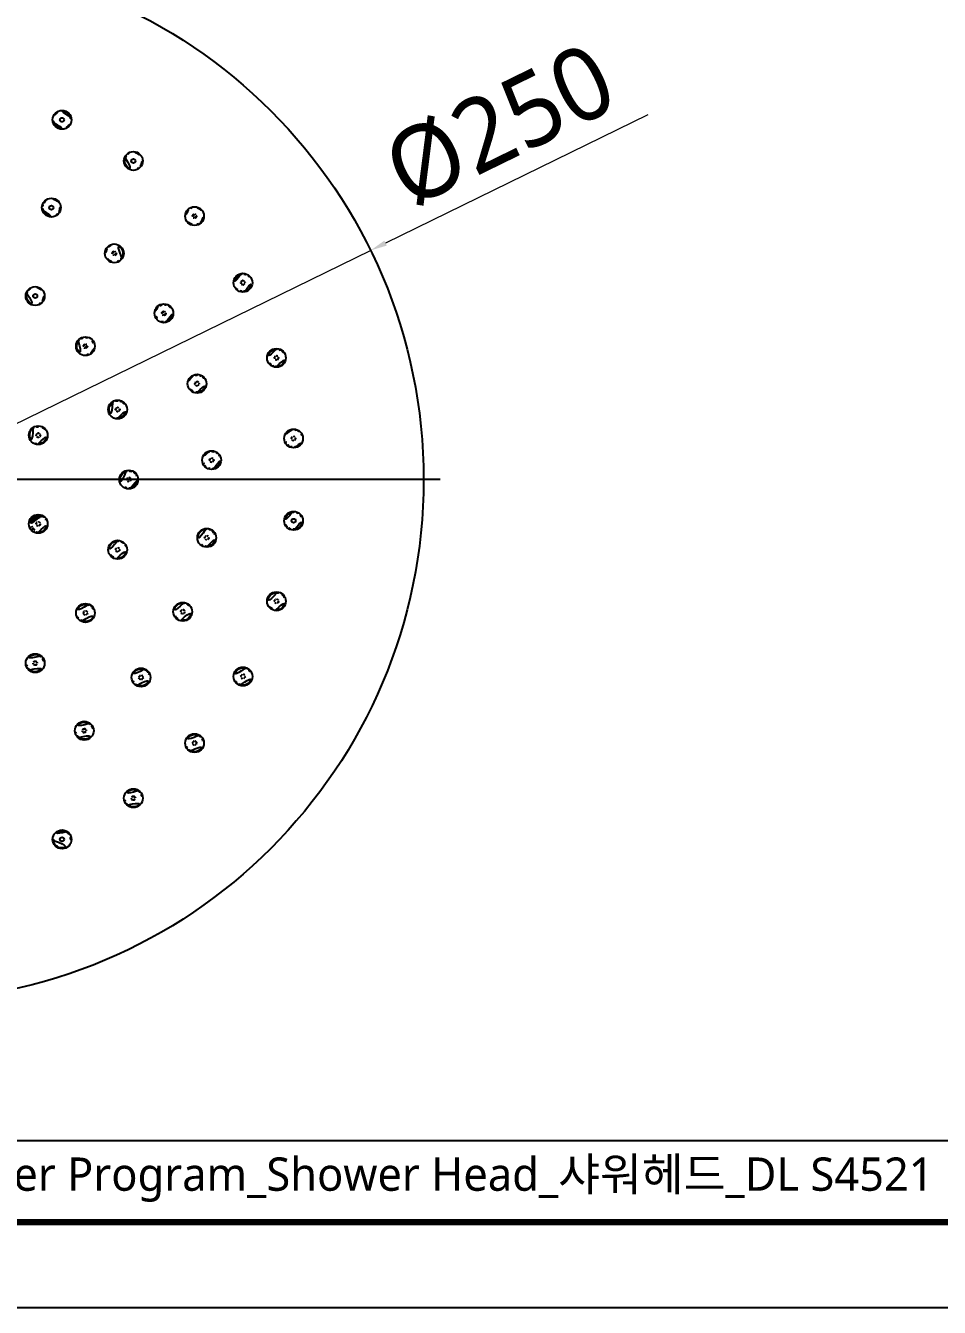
# Model space of a CAD drawing. Extents: x 16296660632 to 16296676033, y -37409619871 to -37409617369.
# Drawn here: x 16296675593.3 to 16296675812.2, y -37409617846.3 to -37409617539.1 of the extents above; entities that cross this region are included whole.
import ezdxf

# ---------------------------------------------------------------- set-up
doc = ezdxf.new("R2010")
doc.units = 0
doc.header["$LTSCALE"] = 10
doc.header["$MEASUREMENT"] = 0
doc.header["$PDMODE"] = 3
doc.header["$PDSIZE"] = -10
doc.linetypes.add('CENTER', pattern=[2, 1.25, -0.25, 0.25, -0.25])
doc.layers.get('0').update_dxf_attribs({"linetype": 'CONTINUOUS'})
doc.layers.get('DEFPOINTS').update_dxf_attribs({"linetype": 'CONTINUOUS'})
doc.styles.add('Daelim Dimension', font='')
doc.styles.get('Daelim Dimension').set_extended_font_data('NanumGothic')
doc.dimstyles.new('DEFAULT', dxfattribs={"dimscale": 2, "dimtxt": 2, "dimasz": 2, "dimexe": 0, "dimexo": 2, "dimgap": 1, "dimtad": 1, "dimdec": 1, "dimzin": 9, "dimdsep": 46, "dimtxsty": 'Daelim Dimension', "dimcen": 0.5, "dimclrd": 252, "dimclre": 252, "dimclrt": 3, "dimadec": 1, "dimazin": 0, "dimtfac": 1, "dimtdec": 1, "dimtix": 1, "dimtmove": 0, "dimatfit": 3, "dimfxl": 1, "dimtolj": 1, "dimtzin": 1, "dimlwd": 9, "dimlwe": 9, "dimarcsym": 0})

# ---------------------------------------------------------------- blocks, each defined once
blk = doc.blocks.new('*D0')
at = {"color": 5, "lineweight": 9, "transparency": 16777216}
for p, q in [((16296675742.33408, -37409617560.551666), (16296675679.52825, -37409617591.26516)), ((16296675451.350679, -37409617702.84919), (16296675675.93491, -37409617593.022377)), ((16296675447.75733, -37409617704.606422), (16296675444.16398, -37409617706.363647))]:
    blk.add_line(p, q, dxfattribs=at)
at = {"color": 5, "transparency": 16777216}
for points in [[(16296675679.23538, -37409617590.666267), (16296675679.821119, -37409617591.864037), (16296675675.93491, -37409617593.022377)], [(16296675447.46446, -37409617704.00753), (16296675448.0502, -37409617705.205307), (16296675451.350679, -37409617702.84919)]]:
    blk.add_solid(points, dxfattribs=at)
at = {"layer": 'DEFPOINTS', "color": 0, "transparency": 16777216}
for p in [(16296675675.93491, -37409617593.022377), (16296675451.350679, -37409617702.84919)]:
    blk.add_point(p, dxfattribs=at)
at = {"color": 7, "transparency": 16777216, "insert": (16296675706.93845, -37409617563.191093), "char_height": 14, "attachment_point": 5, "rotation": 26.0596868, "style": 'Daelim Dimension'}
blk.add_mtext('\\A1;{\\H1.25x;\\C256;Ø250}', dxfattribs=at)

msp = doc.modelspace()

# ---------------------------------------------------------------- linework, layer by layer
at = {"color": 1, "linetype": 'CENTER', "ltscale": 50}
msp.add_line((16296675692.642771, -37409617647.935753), (16296675434.642771, -37409617647.935753), dxfattribs=at)
at = {"color": 5}
msp.add_line((16296675392.30542, -37409617806.339981), (16296675916.49271, -37409617806.339981), dxfattribs=at)
at = {"ltscale": 0.5}
msp.add_lwpolyline([(16296675381.837231, -37409617846.30687), (16296676032.837231, -37409617846.30687), (16296676032.837231, -37409617369.30687), (16296675381.837231, -37409617369.30687)], close=True, dxfattribs=at)
at = {"color": 5, "linetype": 'ByBlock', "lineweight": 200, "const_width": 1.5}
msp.add_lwpolyline([(16296675392.30542, -37409617825.882156), (16296676022.30542, -37409617825.882156), (16296676022.30542, -37409617380.382156), (16296675392.30542, -37409617380.382156)], close=True, dxfattribs=at)
at = {"color": 7, "linetype": 'Continuous'}
for centre, radius in [((16296675563.642771, -37409617647.935753), 125), ((16296675602.028549, -37409617561.719902), 2.2525), ((16296675602.02886, -37409617561.719002), 0.496384), ((16296675619.115009, -37409617571.584778), 2.2525), ((16296675619.11548, -37409617571.584), 0.49641), ((16296675599.473209, -37409617582.760437), 2.2525), ((16296675599.473511, -37409617582.759773), 0.496395), ((16296675633.777069, -37409617584.786552), 2.2525), ((16296675614.555969, -37409617593.718712), 2.2525), ((16296675645.37392, -37409617600.748253), 2.2525), ((16296675595.6036, -37409617603.945457), 2.2525), ((16296675595.603889, -37409617603.944969), 0.49641), ((16296675626.439659, -37409617608.083633), 2.2525), ((16296675607.63307, -37409617615.97493), 2.2525), ((16296675653.398741, -37409617618.772278), 2.2525), ((16296675634.3776, -37409617624.952606), 2.2525), ((16296675615.35647, -37409617631.132957), 2.2525), ((16296675596.33534, -37409617637.313293), 2.2525), ((16296675657.50078, -37409617638.070877), 2.2525), ((16296675637.87101, -37409617643.265709), 2.2525), ((16296675618.017771, -37409617647.935753), 2.2525), ((16296675596.33534, -37409617658.558212), 2.2525), ((16296675657.50078, -37409617657.800629), 2.2525), ((16296675657.50156, -37409617657.800667), 0.496511), ((16296675636.70039, -37409617661.872238), 2.2525), ((16296675615.35647, -37409617664.738548), 2.2525), ((16296675653.398741, -37409617677.099243), 2.2525), ((16296675607.63307, -37409617679.896584), 2.2525), ((16296675630.939289, -37409617679.603088), 2.2525), ((16296675595.6036, -37409617691.926048), 2.2525), ((16296675620.949699, -37409617695.344162), 2.2525), ((16296675645.37392, -37409617695.123253), 2.2525), ((16296675607.359301, -37409617708.106392), 2.2525), ((16296675633.777069, -37409617711.084953), 2.2525), ((16296675619.115009, -37409617724.286743), 2.2525), ((16296675602.028549, -37409617734.151604), 2.2525), ((16296675602.02878, -37409617734.152367), 0.496403)]:
    msp.add_circle(centre, radius, dxfattribs=at)
for centre, radius, start, end in [((16296675602.02737, -37409617561.7173), 2.063796, 130.11899853, 170.79067612), ((16296675602.03171, -37409617561.719856), 2.068557, 120.07642272, 130.16506197), ((16296675602.02928, -37409617561.718246), 2.065943, 19.95057753, 120.03989132), ((16296675602.02928, -37409617561.718246), 2.065943, 200.76513384, 299.9586153), ((16296675602.02692, -37409617561.716698), 2.068472, 299.99454944, 309.9904651), ((16296675602.0312, -37409617561.719238), 2.06377, 309.94476642, 350.0636572), ((16296675619.116039, -37409617571.582558), 2.065214, 57.83369155, 108.04612938), ((16296675619.11611, -37409617571.58403), 2.065256, 158.77460675, 287.96460517), ((16296675619.11619, -37409617571.583183), 2.06577, 338.04119496, 27.95420394), ((16296675599.47648, -37409617582.75975), 2.068307, 141.94171716, 151.64815845), ((16296675599.473881, -37409617582.759247), 2.065973, 55.15575494, 115.23109055), ((16296675599.47389, -37409617582.759201), 2.065924, 199.7544691, 295.16763777), ((16296675599.47426, -37409617582.75914), 2.065476, 345.20895131, 25.14074779), ((16296675633.77771, -37409617584.785347), 2.06525, 146.77397848, 206.64705974), ((16296675633.77774, -37409617584.786018), 0.496556, 96.05053981, 230.61131861), ((16296675633.778391, -37409617584.785393), 2.065991, 55.74777074, 96.03990622), ((16296675633.777559, -37409617584.785957), 0.496556, 275.96978865, 50.61140307), ((16296675633.779091, -37409617584.785362), 2.065265, 326.03981176, 25.9775403), ((16296675633.778419, -37409617584.785316), 2.065966, 236.22318597, 275.95932671), ((16296675614.55755, -37409617593.717667), 2.066486, 156.55570134, 204.41325831), ((16296675614.559311, -37409617593.718857), 2.068302, 127.54169966, 137.24440568), ((16296675614.556471, -37409617593.718277), 0.496555, 100.84094945, 230.7020736), ((16296675614.557079, -37409617593.71756), 2.065751, 330.82036741, 100.83149732), ((16296675614.556299, -37409617593.718239), 0.496555, 280.77733526, 50.7020736), ((16296675614.55689, -37409617593.718391), 2.065231, 232.99800091, 280.77309228), ((16296675645.375469, -37409617600.747337), 2.065928, 104.29769024, 204.53665006), ((16296675645.37549, -37409617600.74736), 2.065933, 284.00486154, 23.94313756), ((16296675595.6063, -37409617603.945107), 2.067742, 134.90657486, 144.43809584), ((16296675595.604179, -37409617603.943863), 2.065185, 57.78086893, 108.02891826), ((16296675595.60433, -37409617603.944481), 2.06574, 337.91484779, 27.86562022), ((16296675645.374611, -37409617600.747833), 0.496507, 171.46007512, 229.72800635), ((16296675645.374611, -37409617600.747833), 0.496506, 351.42295176, 49.72808973), ((16296675595.60424, -37409617603.94458), 2.065936, 163.96423683, 287.97555952), ((16296675626.44286, -37409617608.084602), 2.068299, 113.14143637, 122.84242594), ((16296675626.440611, -37409617608.082771), 2.065662, 142.13855002, 199.52377437), ((16296675626.44179, -37409617608.082253), 2.06694, 199.52657507, 237.63518723), ((16296675626.44029, -37409617608.083344), 0.496557, 86.44395263, 230.0306353), ((16296675626.440081, -37409617608.08326), 0.496557, 266.38033764, 50.03071905), ((16296675626.44087, -37409617608.082893), 2.065914, 286.38737564, 26.35250309), ((16296675607.63397, -37409617615.974297), 2.065935, 145.95385217, 269.97530204), ((16296675607.63575, -37409617615.975441), 2.06774, 116.90657636, 126.43809322), ((16296675607.633551, -37409617615.974693), 0.496557, 90.03464272, 230.44950827), ((16296675607.63335, -37409617615.974617), 0.496557, 269.98819743, 50.44959254), ((16296675607.63303, -37409617615.97493), 2.066872, 19.90079445, 59.71064989), ((16296675607.63459, -37409617615.974411), 2.065231, 319.92040393, 19.9017653), ((16296675653.400459, -37409617618.771629), 2.065884, 92.30747419, 202.36090554), ((16296675653.39924, -37409617618.772148), 0.496232, 163.6373795, 229.11035888), ((16296675653.40045, -37409617618.771812), 2.065874, 272.00936795, 21.84711009), ((16296675653.39975, -37409617618.771858), 0.496231, 343.60369426, 49.11044149), ((16296675634.37903, -37409617624.952118), 2.065923, 127.73894743, 204.13944861), ((16296675634.380461, -37409617624.954353), 2.068298, 98.74129342, 108.44275902), ((16296675634.377939, -37409617624.952568), 0.496231, 163.82637366, 229.44304908), ((16296675634.37895, -37409617624.952271), 2.065857, 271.9893508, 21.86927049), ((16296675634.378441, -37409617624.952271), 0.49623, 343.79995346, 49.4433333), ((16296675634.38686, -37409617624.937073), 2.082741, 232.85855564, 251.88990072), ((16296675615.357519, -37409617631.132622), 2.065934, 127.94128129, 251.97522864), ((16296675615.35886, -37409617631.13427), 2.067744, 98.90641062, 108.43805906), ((16296675615.35746, -37409617631.132729), 2.065842, 271.93599205, 21.80847156), ((16296675615.35717, -37409617631.132668), 0.49623, 343.98104928, 49.74972252), ((16296675615.356661, -37409617631.132973), 0.49623, 164.00017362, 229.74972252), ((16296675596.33601, -37409617637.313087), 2.065925, 128.14109605, 251.98417727), ((16296675596.337311, -37409617637.314346), 2.067358, 98.9678202, 108.42181663), ((16296675596.335621, -37409617637.312897), 0.496228, 72.00329032, 137.99708581), ((16296675596.335979, -37409617637.31311), 2.065828, 269.83662107, 26.66665788), ((16296675596.33588, -37409617637.313049), 0.496228, 344.31730092, 50.32189814), ((16296675596.32892, -37409617637.326851), 2.081163, 53.81134656, 71.947063), ((16296675657.50252, -37409617638.070747), 2.065874, 110.81451807, 200.15396832), ((16296675657.492479, -37409617638.076393), 2.077372, 19.81295486, 39.29738047), ((16296675596.33828, -37409617637.29863), 2.080368, 252.04793934, 269.76952158), ((16296675596.335369, -37409617637.313347), 0.496228, 164.32955035, 230.32189814), ((16296675596.33563, -37409617637.313499), 0.496228, 251.97384634, 317.97904483), ((16296675657.512461, -37409617638.065079), 2.077164, 200.20655246, 219.22754002), ((16296675657.50128, -37409617638.07093), 0.496194, 158.27529931, 228.50450758), ((16296675657.50231, -37409617638.069763), 0.497747, 228.50528833, 239.94531992), ((16296675657.501631, -37409617638.070442), 0.496193, 60.02669067, 130.26121896), ((16296675657.50152, -37409617638.071114), 0.496193, 239.9460118, 310.21244098), ((16296675657.500839, -37409617638.071793), 0.497764, 48.50574166, 60.02571494), ((16296675657.501869, -37409617638.07061), 0.496194, 338.24278945, 48.50450758), ((16296675657.502621, -37409617638.070633), 2.065882, 290.04993863, 19.75771832), ((16296675637.872549, -37409617643.265701), 2.066017, 113.33567238, 199.23372234), ((16296675637.871321, -37409617643.265831), 0.496185, 157.44897484, 228.81308791), ((16296675637.8717, -37409617643.265327), 0.496184, 57.61757777, 128.98461546), ((16296675637.87335, -37409617643.268097), 2.068302, 84.34118928, 94.04430389), ((16296675637.871929, -37409617643.265503), 0.496185, 337.42340267, 48.81308791), ((16296675637.872549, -37409617643.265617), 2.065793, 287.62715696, 27.38511788), ((16296675637.874331, -37409617643.264374), 2.063655, 27.37714824, 37.4362762), ((16296675618.018869, -37409617647.93576), 2.065934, 109.93277252, 233.97528609), ((16296675618.01964, -37409617647.937737), 2.067745, 80.90670159, 90.43812049), ((16296675637.881781, -37409617643.260483), 2.076446, 199.28601315, 218.30569736), ((16296675637.88389, -37409617643.252907), 2.082792, 218.43295082, 237.48954812), ((16296675637.871559, -37409617643.266006), 0.496184, 237.55391073, 308.94593967), ((16296675618.01792, -37409617647.935928), 0.496171, 156.15721493, 229.18133713), ((16296675618.018379, -37409617647.935593), 0.496726, 229.16731438, 233.97571995), ((16296675618.01833, -37409617647.93541), 0.496171, 54.0080756, 127.03329768), ((16296675618.01815, -37409617647.936096), 0.496171, 233.96164326, 307.00540912), ((16296675618.018101, -37409617647.935928), 0.496731, 49.16739707, 54.02206387), ((16296675618.01856, -37409617647.935593), 0.496171, 336.1385736, 49.18133713), ((16296675618.01893, -37409617647.93576), 2.06578, 283.94835267, 23.74482917), ((16296675618.020821, -37409617647.934601), 2.063597, 23.73670687, 33.80275894), ((16296675596.33605, -37409617658.558487), 2.06595, 82.43997702, 196.74843066), ((16296675596.33589, -37409617658.558434), 1.906665, 81.74080274, 220.41977165), ((16296675596.338591, -37409617658.559311), 1.607044, 83.22936475, 199.03662138), ((16296675596.33531, -37409617658.558403), 0.496202, 146.66789137, 215.99828795), ((16296675596.335739, -37409617658.557999), 0.496201, 49.67947843, 119.0102143), ((16296675596.33601, -37409617658.558487), 2.065797, 269.7286502, 26.87910918), ((16296675596.332661, -37409617658.568916), 2.076746, 72.39865987, 82.38494109), ((16296675596.33099, -37409617658.573387), 1.922192, 62.63760922, 81.66026623), ((16296675596.33432, -37409617658.559509), 0.498268, 36.03887902, 49.66845375), ((16296675596.335939, -37409617658.558212), 0.496202, 326.68565342, 36.02795188), ((16296675596.33629, -37409617658.560257), 2.06739, 62.96801332, 72.42202483), ((16296675596.335699, -37409617658.55867), 2.066252, 58.42605365, 62.93341016), ((16296675596.33366, -37409617658.558899), 2.068049, 26.85956033, 35.98803572), ((16296675657.502529, -37409617657.800827), 2.065866, 98.81398575, 207.98734897), ((16296675657.5026, -37409617657.800797), 2.065875, 278.05698483, 27.80632384), ((16296675657.49984, -37409617657.801872), 2.068558, 37.87428396, 48.00373853), ((16296675657.49399, -37409617657.807648), 2.076726, 27.86263752, 37.90084336), ((16296675596.351351, -37409617658.550789), 2.082834, 196.83016039, 215.9064359), ((16296675596.33707, -37409617658.556511), 2.067915, 216.01011498, 224.91963438), ((16296675596.34239, -37409617658.556847), 1.611424, 199.07543151, 216.10858765), ((16296675596.34197, -37409617658.552544), 2.074184, 224.9017067, 233.81624027), ((16296675596.33757, -37409617658.555893), 1.90965, 220.42216568, 238.13033489), ((16296675596.34593, -37409617658.552879), 1.616625, 216.1486324, 230.59539451), ((16296675596.339899, -37409617658.55703), 1.609591, 230.66706497, 232.6630649), ((16296675596.336109, -37409617658.558067), 1.907024, 238.13288347, 242.56155528), ((16296675596.341141, -37409617658.555054), 1.61191, 232.67093391, 242.54454499), ((16296675596.336929, -37409617658.557091), 0.498276, 216.00963288, 229.66800422), ((16296675596.33551, -37409617658.558609), 0.496201, 229.67947843, 299.02185837), ((16296675636.701839, -37409617661.87252), 2.065948, 98.92865303, 223.16688986), ((16296675636.700661, -37409617661.872482), 0.496172, 150.29632561, 223.18319884), ((16296675636.70112, -37409617661.872017), 0.496172, 48.33985141, 121.22807432), ((16296675636.70182, -37409617661.87249), 2.065856, 273.23188981, 23.04325634), ((16296675636.70133, -37409617661.872223), 0.496172, 330.33460459, 43.24675041), ((16296675636.702061, -37409617661.875137), 2.068307, 69.94121013, 79.64444305), ((16296675636.700159, -37409617661.876038), 2.069797, 61.01590795, 69.90038073), ((16296675636.694361, -37409617661.88205), 2.077876, 43.2834695, 60.95632881), ((16296675636.69899, -37409617661.873329), 2.068526, 33.09701848, 43.19572574), ((16296675636.692751, -37409617661.87854), 2.076598, 23.09883238, 33.12314621), ((16296675657.510851, -37409617657.794197), 2.076357, 208.04083341, 217.96406461), ((16296675657.505211, -37409617657.799767), 2.06849, 217.93894263, 227.92457236), ((16296675615.35751, -37409617664.738899), 2.065934, 91.90547529, 215.9755339), ((16296675615.356939, -37409617664.738701), 0.496526, 144.26608502, 215.97511594), ((16296675615.356911, -37409617664.738724), 0.496526, 48.65053275, 120.36046215), ((16296675615.357651, -37409617664.739037), 2.065649, 265.95228594, 25.90754999), ((16296675615.355801, -37409617664.739723), 0.498009, 36.04251063, 48.62993084), ((16296675615.357229, -37409617664.738609), 0.496198, 326.25561755, 36.0366293), ((16296675615.35762, -37409617664.741051), 2.067776, 62.90662633, 72.43816641), ((16296675615.357201, -37409617664.739113), 2.066238, 58.38356287, 62.87202317), ((16296675615.354561, -37409617664.739357), 2.068546, 25.87837147, 35.98694302), ((16296675636.700871, -37409617661.872688), 0.496171, 228.33985141, 301.25328269), ((16296675615.35877, -37409617664.736366), 2.068437, 216.01127194, 225.97286055), ((16296675615.35668, -37409617664.740883), 2.063754, 225.92795344, 265.97551954), ((16296675615.35804, -37409617664.737671), 0.49802, 215.99610254, 228.62955992), ((16296675615.356791, -37409617664.739014), 0.496198, 228.6358115, 298.41756038), ((16296675653.400379, -37409617677.099808), 2.065875, 86.80969487, 215.96036457), ((16296675653.399191, -37409617677.099548), 0.496194, 145.75052878, 215.97293054), ((16296675653.39963, -37409617677.099136), 0.496193, 47.51517047, 117.74072115), ((16296675653.40064, -37409617677.09996), 2.06568, 266.06929514, 25.90364042), ((16296675653.398581, -37409617677.100288), 0.497751, 36.05494824, 47.51409644), ((16296675653.39983, -37409617677.099373), 0.496194, 325.79908588, 36.05391984), ((16296675653.392981, -37409617677.107384), 2.07641, 46.15989666, 56.26704429), ((16296675653.39908, -37409617677.102402), 2.068586, 36.07660965, 46.18624972), ((16296675653.397539, -37409617677.100273), 2.068574, 25.87397323, 36.00375148), ((16296675607.633949, -37409617679.897217), 2.065933, 73.89378875, 197.97542184), ((16296675607.63398, -37409617679.897186), 2.065845, 247.95803276, 22.48908663), ((16296675607.63323, -37409617679.896858), 0.496296, 144.56388971, 197.98371558), ((16296675607.63345, -37409617679.896873), 0.496519, 48.46609992, 112.54205548), ((16296675607.63303, -37409617679.899712), 2.068316, 44.90742476, 54.61695404), ((16296675607.628309, -37409617679.901604), 2.072993, 31.45082644, 44.85248235), ((16296675607.630911, -37409617679.898643), 2.069236, 22.49188618, 31.41806487), ((16296675630.94062, -37409617679.603722), 2.065948, 84.51887152, 208.76687546), ((16296675630.939541, -37409617679.603394), 0.49622, 141.75274203, 208.7798886), ((16296675630.9426, -37409617679.601173), 0.499969, 208.83525452, 227.92642454), ((16296675630.94063, -37409617679.603683), 2.065862, 258.83831369, 33.27512496), ((16296675630.93973, -37409617679.60363), 0.496219, 227.98153035, 295.03641573), ((16296675630.93996, -37409617679.603073), 0.496219, 47.98144916, 115.0110969), ((16296675630.937111, -37409617679.605507), 0.499946, 28.89815646, 47.92704193), ((16296675630.940149, -37409617679.603302), 0.49622, 321.79063164, 28.84371451), ((16296675630.94018, -37409617679.606323), 2.06831, 55.54125439, 65.24246796), ((16296675653.401751, -37409617677.097267), 2.068472, 215.99459194, 226.00214731), ((16296675653.39967, -37409617677.101807), 2.063764, 225.95623973, 266.09271665), ((16296675653.40045, -37409617677.098618), 0.497768, 215.9744412, 227.51393526), ((16296675653.39938, -37409617677.09977), 0.496193, 227.51517047, 297.77259359), ((16296675607.633341, -37409617679.897087), 0.496256, 228.45557243, 290.80280284), ((16296675630.94219, -37409617679.601357), 2.068468, 208.80326258, 218.79538974), ((16296675630.939541, -37409617679.605598), 2.063749, 218.74985429, 258.85764626), ((16296675595.604231, -37409617691.926933), 2.065933, 55.88298786, 179.9755206), ((16296675595.604271, -37409617691.92691), 2.065845, 229.97626096, 0.02404226), ((16296675595.60387, -37409617691.92643), 0.496508, 48.52642523, 179.97639487), ((16296675595.60383, -37409617691.926353), 0.496556, 228.5356368, 0.01398823), ((16296675595.602591, -37409617691.929024), 2.068315, 26.90760325, 36.6171909), ((16296675620.950821, -37409617695.3451), 2.065948, 70.10836493, 194.36694896), ((16296675620.950859, -37409617695.34507), 2.06586, 244.45155675, 18.87526035), ((16296675620.950171, -37409617695.344551), 0.496508, 47.92905634, 106.50792004), ((16296675620.95174, -37409617695.343048), 2.063702, 60.48201461, 70.11281889), ((16296675620.94429, -37409617695.35289), 2.075941, 50.81695693, 60.43689026), ((16296675620.94976, -37409617695.347511), 2.06831, 41.141534, 50.84032394), ((16296675620.94766, -37409617695.347389), 2.06981, 32.21703495, 41.10087471), ((16296675620.94479, -37409617695.347893), 2.072507, 18.89285189, 32.18696215), ((16296675645.37542, -37409617695.124161), 2.065875, 74.81834826, 203.96035854), ((16296675645.375549, -37409617695.124153), 2.06588, 254.08315531, 24.04082697), ((16296675645.37475, -37409617695.123367), 0.496233, 47.31624475, 112.61838543), ((16296675645.376711, -37409617695.122864), 2.064161, 44.32213054, 54.56028177), ((16296675620.950171, -37409617695.344551), 0.496508, 227.92913746, 286.53084372), ((16296675645.374519, -37409617695.123901), 0.496233, 227.31624475, 292.65032962), ((16296675607.360161, -37409617708.107582), 2.065948, 55.69333256, 179.9672151), ((16296675607.359699, -37409617708.106972), 0.496556, 47.95838016, 179.95847246), ((16296675607.35853, -37409617708.10965), 2.068307, 26.74153134, 36.43553706), ((16296675607.360201, -37409617708.107559), 2.06586, 230.06136222, 0.03234777), ((16296675607.359631, -37409617708.106796), 0.496556, 227.95838016, 0.02229374), ((16296675633.778339, -37409617711.086151), 2.065875, 62.82998976, 191.9600482), ((16296675633.778469, -37409617711.086166), 2.065879, 242.08524742, 12.0409392), ((16296675633.777679, -37409617711.08548), 0.496508, 47.21981478, 105.1203662), ((16296675633.775351, -37409617711.092209), 2.072612, 52.8006787, 62.83282474), ((16296675633.76848, -37409617711.090073), 2.076422, 22.16494767, 32.27694761), ((16296675633.77611, -37409617711.08799), 2.068576, 12.07669059, 22.19132875), ((16296675633.777679, -37409617711.085472), 0.496508, 227.22011167, 285.14941802), ((16296675619.11606, -37409617724.288223), 2.065944, 60.8331478, 179.95847246), ((16296675619.113041, -37409617724.291512), 2.070322, 50.83008226, 60.80457342), ((16296675619.116131, -37409617724.288208), 2.065879, 230.08509335, 0.04109041), ((16296675619.11554, -37409617724.287453), 0.496556, 47.2925064, 179.94972982), ((16296675619.115471, -37409617724.287277), 0.496556, 227.2925867, 0.03059924), ((16296675619.11772, -37409617724.287498), 2.064153, 20.3346905, 30.57615201), ((16296675602.02924, -37409617734.153267), 2.065912, 58.78888702, 167.9590608), ((16296675602.02927, -37409617734.153259), 2.065932, 188.03457514, 348.03950151), ((16296675602.027941, -37409617734.155769), 2.06872, 48.85133124, 58.79407824), ((16296675602.03104, -37409617734.152924), 2.064156, 8.33531357, 18.57802037)]:
    msp.add_arc(centre, radius, start, end, dxfattribs=at)
for points in [[(16296675600.09754, -37409617562.450706), (16296675599.97118, -37409617562.117493), (16296675599.93302, -37409617561.738762), (16296675599.990179, -37409617561.387001)], [(16296675603.971239, -37409617561.013344), (16296675604.092501, -37409617561.347359), (16296675604.12546, -37409617561.725349), (16296675604.06402, -37409617562.075363)], [(16296675617.19031, -37409617570.835579), (16296675617.321381, -37409617570.498039), (16296675617.551519, -37409617570.18615), (16296675617.8358, -37409617569.961891)], [(16296675617.8358, -37409617569.961891), (16296675618.02593, -37409617569.811897), (16296675618.246, -37409617569.693939), (16296675618.476271, -37409617569.618927)], [(16296675620.215509, -37409617569.834343), (16296675620.51622, -37409617570.023354), (16296675620.774429, -37409617570.301079), (16296675620.940929, -37409617570.614807)], [(16296675621.032101, -37409617572.355659), (16296675620.89859, -37409617572.686829), (16296675620.6693, -37409617572.991783), (16296675620.3878, -37409617573.211449)], [(16296675620.3878, -37409617573.211449), (16296675620.19894, -37409617573.358833), (16296675619.98098, -37409617573.474731), (16296675619.75309, -37409617573.548599)], [(16296675597.847931, -37409617581.484718), (16296675598.043949, -37409617581.234627), (16296675598.30579, -37409617581.025841), (16296675598.59322, -37409617580.890388)], [(16296675600.65427, -37409617581.063698), (16296675600.946989, -37409617581.267464), (16296675601.19256, -37409617581.558746), (16296675601.344061, -37409617581.88163)], [(16296675597.529551, -37409617583.457474), (16296675597.41383, -37409617583.13517), (16296675597.379841, -37409617582.772827), (16296675597.43362, -37409617582.434647)], [(16296675597.43362, -37409617582.434647), (16296675597.46994, -37409617582.206253), (16296675597.5464, -37409617581.981033), (16296675597.656269, -37409617581.777542)], [(16296675600.939051, -37409617584.215683), (16296675600.77035, -37409617584.385246), (16296675600.568951, -37409617584.527283), (16296675600.35248, -37409617584.62899)], [(16296675601.471291, -37409617583.286453), (16296675601.380171, -37409617583.631577), (16296675601.190809, -37409617583.962639), (16296675600.939051, -37409617584.215683)], [(16296675632.0501, -37409617583.653702), (16296675632.248489, -37409617583.350739), (16296675632.538469, -37409617583.09346), (16296675632.863211, -37409617582.933167)], [(16296675632.863211, -37409617582.933167), (16296675633.080379, -37409617582.825989), (16296675633.320181, -37409617582.756363), (16296675633.56101, -37409617582.730873)], [(16296675634.092661, -37409617584.402206), (16296675633.993879, -37409617584.321136), (16296675633.85248, -37409617584.278793), (16296675633.725401, -37409617584.292236)], [(16296675634.94121, -37409617583.077713), (16296675635.233681, -37409617583.276962), (16296675635.48073, -37409617583.562576), (16296675635.635691, -37409617583.880737)], [(16296675632.62982, -37409617586.502579), (16296675632.33758, -37409617586.307022), (16296675632.089479, -37409617586.025909), (16296675631.93182, -37409617585.711594)], [(16296675633.46265, -37409617585.169777), (16296675633.56126, -37409617585.250717), (16296675633.70232, -37409617585.29306), (16296675633.829201, -37409617585.279823)], [(16296675634.683941, -37409617586.642258), (16296675634.46854, -37409617586.747177), (16296675634.231211, -37409617586.815247), (16296675633.99291, -37409617586.840134)], [(16296675635.492069, -37409617585.939049), (16296675635.292641, -37409617586.235252), (16296675635.004959, -37409617586.485893), (16296675634.683941, -37409617586.642258)], [(16296675612.661659, -37409617592.895508), (16296675612.753639, -37409617592.683441), (16296675612.883671, -37409617592.484428), (16296675613.040649, -37409617592.314743)], [(16296675613.299009, -37409617592.078873), (16296675613.551069, -37409617591.885399), (16296675613.856609, -37409617591.748283), (16296675614.168699, -37409617591.68856)], [(16296675614.87079, -37409617593.333977), (16296675614.76228, -37409617593.245201), (16296675614.60079, -37409617593.204247), (16296675614.463079, -37409617593.230598)], [(16296675613.31395, -37409617595.367706), (16296675613.042339, -37409617595.163116), (16296675612.81642, -37409617594.881416), (16296675612.67584, -37409617594.571777)], [(16296675614.24198, -37409617594.102539), (16296675614.35037, -37409617594.191223), (16296675614.51158, -37409617594.232193), (16296675614.649151, -37409617594.206017)], [(16296675615.61425, -37409617595.492538), (16296675615.408581, -37409617595.614937), (16296675615.178049, -37409617595.702507), (16296675614.94293, -37409617595.747223)], [(16296675616.36067, -37409617594.724716), (16296675616.186661, -37409617595.036377), (16296675615.92099, -37409617595.30999), (16296675615.61425, -37409617595.492538)], [(16296675644.865271, -37409617598.745399), (16296675645.10001, -37409617598.685692), (16296675645.349079, -37409617598.667427), (16296675645.589979, -37409617598.692574)], [(16296675645.426161, -37409617600.254013), (16296675645.3036, -37409617600.241211), (16296675645.16803, -37409617600.279808), (16296675645.07061, -37409617600.355278)], [(16296675645.589979, -37409617598.692574), (16296675645.94812, -37409617598.729958), (16296675646.3074, -37409617598.868683), (16296675646.597691, -37409617599.081734)], [(16296675646.597691, -37409617599.081734), (16296675646.88299, -37409617599.2911), (16296675647.119829, -37409617599.585243), (16296675647.263519, -37409617599.908638)], [(16296675593.6187, -37409617603.373901), (16296675593.68327, -37409617603.1492), (16296675593.7882, -37409617602.932709), (16296675593.924219, -37409617602.742554)], [(16296675594.14657, -37409617602.480621), (16296675594.37319, -37409617602.25499), (16296675594.66091, -37409617602.079018), (16296675594.96501, -37409617601.98008)], [(16296675596.70525, -37409617602.196693), (16296675597.00613, -37409617602.3862), (16296675597.264339, -37409617602.664597), (16296675597.43054, -37409617602.978958)], [(16296675644.164351, -37409617602.421043), (16296675643.879681, -37409617602.215019), (16296675643.642229, -37409617601.925217), (16296675643.496229, -37409617601.605583)], [(16296675645.158079, -37409617602.801826), (16296675644.805321, -37409617602.764503), (16296675644.451719, -37409617602.629021), (16296675644.164351, -37409617602.421043)], [(16296675645.07061, -37409617600.355278), (16296675644.973209, -37409617600.430733), (16296675644.902, -37409617600.552277), (16296675644.88361, -37409617600.674103)], [(16296675645.053659, -37409617601.126663), (16296675645.127991, -37409617601.189629), (16296675645.225491, -37409617601.231331), (16296675645.322359, -37409617601.241577)], [(16296675645.322359, -37409617601.241577), (16296675645.44496, -37409617601.254547), (16296675645.580641, -37409617601.216103), (16296675645.678181, -37409617601.140717)], [(16296675645.87546, -37409617602.751877), (16296675645.642851, -37409617602.809792), (16296675645.39646, -37409617602.827049), (16296675645.158079, -37409617602.801826)], [(16296675645.69556, -37409617600.369003), (16296675645.621059, -37409617600.305893), (16296675645.52327, -37409617600.264137), (16296675645.426161, -37409617600.254013)], [(16296675645.678181, -37409617601.140717), (16296675645.775709, -37409617601.065323), (16296675645.84708, -37409617600.943764), (16296675645.865561, -37409617600.821877)], [(16296675596.873739, -37409617605.574417), (16296675596.68556, -37409617605.720871), (16296675596.46862, -37409617605.836067), (16296675596.24181, -37409617605.909668)], [(16296675597.518499, -37409617604.721169), (16296675597.38448, -37409617605.051514), (16296675597.155069, -37409617605.355476), (16296675596.873739, -37409617605.574417)], [(16296675625.63002, -37409617606.182716), (16296675625.92227, -37409617606.058006), (16296675626.2523, -37409617606.001183), (16296675626.569441, -37409617606.020958)], [(16296675626.569441, -37409617606.02095), (16296675626.928249, -37409617606.043327), (16296675627.29241, -37409617606.166557), (16296675627.59104, -37409617606.366737)], [(16296675627.59104, -37409617606.366737), (16296675627.88529, -37409617606.56398), (16296675628.134649, -37409617606.848137), (16296675628.29196, -37409617607.165543)], [(16296675624.80978, -37409617606.814957), (16296675624.951599, -37409617606.632507), (16296675625.12698, -37409617606.47216), (16296675625.321171, -37409617606.346893)], [(16296675626.121321, -37409617608.46389), (16296675626.200411, -37409617608.530151), (16296675626.305759, -37409617608.572281), (16296675626.40873, -37409617608.578812)], [(16296675626.75905, -37409617607.702721), (16296675626.679819, -37409617607.636337), (16296675626.57424, -37409617607.594193), (16296675626.471081, -37409617607.587761)], [(16296675626.309999, -37409617610.144653), (16296675625.96909, -37409617610.123009), (16296675625.62389, -37409617610.010918), (16296675625.335329, -37409617609.828102)], [(16296675627.023729, -37409617610.064873), (16296675626.794029, -37409617610.132309), (16296675626.54891, -37409617610.159813), (16296675626.309999, -37409617610.144653)], [(16296675605.922159, -37409617614.817657), (16296675606.052971, -37409617614.624039), (16296675606.219589, -37409617614.450684), (16296675606.40761, -37409617614.311943)], [(16296675606.70002, -37409617614.131554), (16296675606.98527, -37409617613.986977), (16296675607.31329, -37409617613.908539), (16296675607.63307, -37409617613.908409)], [(16296675607.63307, -37409617613.908409), (16296675607.993019, -37409617613.908257), (16296675608.364651, -37409617614.008713), (16296675608.675489, -37409617614.190201)], [(16296675607.94953, -37409617615.591759), (16296675607.86314, -37409617615.520447), (16296675607.74527, -37409617615.478104), (16296675607.633249, -37409617615.478149)], [(16296675607.317369, -37409617616.357559), (16296675607.40366, -37409617616.428787), (16296675607.521351, -37409617616.471123), (16296675607.633249, -37409617616.471169)], [(16296675608.338091, -37409617617.916512), (16296675608.11375, -37409617617.997742), (16296675607.87167, -37409617618.040329), (16296675607.63307, -37409617618.04023)], [(16296675609.2148, -37409617617.304108), (16296675608.985319, -37409617617.576897), (16296675608.673269, -37409617617.795151), (16296675608.338091, -37409617617.916512)], [(16296675653.11898, -37409617618.362328), (16296675653.02726, -37409617618.425194), (16296675652.95437, -37409617618.525642), (16296675652.923109, -37409617618.632347)], [(16296675653.552589, -37409617618.29969), (16296675653.41367, -37409617618.254662), (16296675653.239441, -37409617618.27977), (16296675653.11898, -37409617618.362328)], [(16296675653.317261, -37409617616.707451), (16296675653.559401, -37409617616.6978), (16296675653.80695, -37409617616.73172), (16296675654.03747, -37409617616.806427)], [(16296675653.724581, -37409617618.396721), (16296675653.674829, -37409617618.353622), (16296675653.61521, -37409617618.319977), (16296675653.552589, -37409617618.29969)], [(16296675654.03747, -37409617616.806427), (16296675654.267969, -37409617616.881149), (16296675654.488331, -37409617616.998901), (16296675654.678749, -37409617617.148743)], [(16296675654.678749, -37409617617.148743), (16296675654.95825, -37409617617.368668), (16296675655.1856, -37409617617.672928), (16296675655.317949, -37409617618.003036)], [(16296675652.12962, -37409617620.400558), (16296675651.85141, -37409617620.183701), (16296675651.624109, -37409617619.883789), (16296675651.48991, -37409617619.557564)], [(16296675652.760651, -37409617620.736099), (16296675652.53413, -37409617620.662323), (16296675652.317511, -37409617620.54702), (16296675652.12962, -37409617620.400558)], [(16296675653.472891, -37409617620.836388), (16296675653.23328, -37409617620.844688), (16296675652.988621, -37409617620.810349), (16296675652.760651, -37409617620.736099)], [(16296675653.0744, -37409617619.147293), (16296675653.123989, -37409617619.190231), (16296675653.183359, -37409617619.223793), (16296675653.245729, -37409617619.244102)], [(16296675653.245729, -37409617619.244102), (16296675653.384649, -37409617619.289337), (16296675653.55901, -37409617619.264427), (16296675653.6796, -37409617619.181953)], [(16296675653.6796, -37409617619.181953), (16296675653.771429, -37409617619.119148), (16296675653.84445, -37409617619.018677), (16296675653.875799, -37409617618.911926)], [(16296675633.11455, -37409617623.318367), (16296675633.297251, -37409617623.176964), (16296675633.50696, -37409617623.065308), (16296675633.726139, -37409617622.992271)], [(16296675634.096939, -37409617624.543251), (16296675634.00514, -37409617624.606407), (16296675633.932329, -37409617624.707314), (16296675633.90134, -37409617624.814346)], [(16296675634.066139, -37409617622.910072), (16296675634.38022, -37409617622.861961), (16296675634.71402, -37409617622.888992), (16296675635.01627, -37409617622.987007)], [(16296675634.531349, -37409617624.480133), (16296675634.39217, -37409617624.43499), (16296675634.217489, -37409617624.460312), (16296675634.096939, -37409617624.543251)], [(16296675634.70109, -37409617624.575256), (16296675634.651819, -37409617624.533073), (16296675634.59305, -37409617624.500137), (16296675634.531349, -37409617624.480133)], [(16296675635.01627, -37409617622.987007), (16296675635.24612, -37409617623.061546), (16296675635.46587, -37409617623.178879), (16296675635.655899, -37409617623.328148)], [(16296675635.655899, -37409617623.328148), (16296675635.93581, -37409617623.548027), (16296675636.163549, -37409617623.852417), (16296675636.296141, -37409617624.182747)], [(16296675633.129339, -37409617626.597321), (16296675632.857981, -37409617626.391373), (16296675632.633089, -37409617626.107872), (16296675632.493771, -37409617625.796997)], [(16296675634.45068, -37409617627.016853), (16296675634.211399, -37409617627.025063), (16296675633.96711, -37409617626.990738), (16296675633.73946, -37409617626.916634)], [(16296675634.055281, -37409617625.329582), (16296675634.10442, -37409617625.371651), (16296675634.163, -37409617625.404518), (16296675634.224501, -37409617625.424553)], [(16296675634.224501, -37409617625.424553), (16296675634.36368, -37409617625.469849), (16296675634.53846, -37409617625.444687), (16296675634.659121, -37409617625.361809)], [(16296675634.659121, -37409617625.361809), (16296675634.751011, -37409617625.298691), (16296675634.823931, -37409617625.197777), (16296675634.854971, -37409617625.090721)], [(16296675614.087271, -37409617629.503349), (16296675614.271429, -37409617629.359756), (16296675614.48332, -37409617629.246483), (16296675614.70488, -37409617629.172668)], [(16296675615.075001, -37409617630.724113), (16296675614.98312, -37409617630.787537), (16296675614.91037, -37409617630.888847), (16296675614.87965, -37409617630.996193)], [(16296675615.038731, -37409617629.091461), (16296675615.354691, -37409617629.042122), (16296675615.690889, -37409617629.068878), (16296675615.99506, -37409617629.16758)], [(16296675615.510151, -37409617630.660553), (16296675615.37072, -37409617630.615303), (16296675615.195629, -37409617630.640823), (16296675615.075001, -37409617630.724113)], [(16296675615.677799, -37409617630.753929), (16296675615.628981, -37409617630.712593), (16296675615.570999, -37409617630.680283), (16296675615.510151, -37409617630.660553)], [(16296675615.99506, -37409617629.16758), (16296675616.22522, -37409617629.242264), (16296675616.44524, -37409617629.35984), (16296675616.63542, -37409617629.50943)], [(16296675616.63542, -37409617629.50943), (16296675616.915421, -37409617629.72966), (16296675617.14311, -37409617630.034531), (16296675617.27545, -37409617630.365257)], [(16296675615.427259, -37409617633.197357), (16296675615.188709, -37409617633.205322), (16296675614.94523, -37409617633.171021), (16296675614.71826, -37409617633.097168)], [(16296675615.03603, -37409617631.511703), (16296675615.084749, -37409617631.552963), (16296675615.14259, -37409617631.585213), (16296675615.203291, -37409617631.604958)], [(16296675615.203291, -37409617631.604958), (16296675615.34273, -37409617631.650322), (16296675615.517891, -37409617631.624924), (16296675615.638599, -37409617631.541679)], [(16296675615.638599, -37409617631.541679), (16296675615.730551, -37409617631.478279), (16296675615.80337, -37409617631.376961), (16296675615.834129, -37409617631.2696)], [(16296675595.060101, -37409617635.688263), (16296675595.24579, -37409617635.542427), (16296675595.45998, -37409617635.42749), (16296675595.684, -37409617635.352943)], [(16296675595.96686, -37409617636.980843), (16296675595.9163, -37409617637.036942), (16296675595.877939, -37409617637.10659), (16296675595.85759, -37409617637.179321)], [(16296675596.015051, -37409617635.27227), (16296675596.33176, -37409617635.222473), (16296675596.668921, -37409617635.249153), (16296675596.97386, -37409617635.348137)], [(16296675596.65271, -37409617636.931129), (16296675596.60475, -37409617636.891327), (16296675596.54821, -37409617636.860199), (16296675596.48893, -37409617636.840958)], [(16296675597.55773, -37409617635.647186), (16296675597.817789, -37409617635.837784), (16296675598.037359, -37409617636.097847), (16296675598.18207, -37409617636.385979)], [(16296675656.768419, -37409617636.139709), (16296675657.10697, -37409617636.011009), (16296675657.49283, -37409617635.973106), (16296675657.849831, -37409617636.034142)], [(16296675657.849831, -37409617636.034142), (16296675658.088869, -37409617636.075012), (16296675658.324169, -37409617636.159698), (16296675658.534281, -37409617636.2808)], [(16296675658.534281, -37409617636.2808), (16296675658.748541, -37409617636.404297), (16296675658.943211, -37409617636.569527), (16296675659.10009, -37409617636.760696)], [(16296675596.018539, -37409617637.695267), (16296675596.066429, -37409617637.735023), (16296675596.12289, -37409617637.766121), (16296675596.18207, -37409617637.78537)], [(16296675596.704281, -37409617637.645683), (16296675596.754881, -37409617637.589577), (16296675596.793249, -37409617637.519928), (16296675596.813629, -37409617637.447189)], [(16296675656.46834, -37409617639.859123), (16296675656.254339, -37409617639.735367), (16296675656.059971, -37409617639.569977), (16296675655.90341, -37409617639.378677)], [(16296675657.14393, -37409617640.10527), (16296675656.907909, -37409617640.063553), (16296675656.675819, -37409617639.979111), (16296675656.46834, -37409617639.859123)], [(16296675657.18096, -37409617637.691803), (16296675657.119671, -37409617637.743629), (16296675657.06999, -37409617637.812683), (16296675657.040331, -37409617637.88726)], [(16296675658.21088, -37409617640.011307), (16296675657.87549, -37409617640.133713), (16296675657.49551, -37409617640.167397), (16296675657.14393, -37409617640.10527)], [(16296675657.82188, -37409617638.45002), (16296675657.88324, -37409617638.398209), (16296675657.933001, -37409617638.329147), (16296675657.962721, -37409617638.254539)], [(16296675637.054159, -37409617641.36866), (16296675637.266239, -37409617641.277161), (16296675637.49707, -37409617641.221184), (16296675637.72748, -37409617641.204948)], [(16296675637.55954, -37409617642.879639), (16296675637.49613, -37409617642.930893), (16296675637.44429, -37409617643.000221), (16296675637.41308, -37409617643.075539)], [(16296675638.077299, -37409617641.209877), (16296675638.393471, -37409617641.241386), (16296675638.71006, -37409617641.350578), (16296675638.978439, -37409617641.520683)], [(16296675638.198681, -37409617642.89209), (16296675638.17968, -37409617642.875458), (16296675638.159821, -37409617642.858353), (16296675638.13637, -37409617642.848991)], [(16296675638.978439, -37409617641.520683), (16296675639.18244, -37409617641.649986), (16296675639.366039, -37409617641.818192), (16296675639.51293, -37409617642.009918)], [(16296675617.31455, -37409617645.993591), (16296675617.533991, -37409617645.914009), (16296675617.77042, -37409617645.87178), (16296675618.00383, -37409617645.870064)], [(16296675618.34643, -37409617645.895988), (16296675618.66217, -37409617645.946701), (16296675618.97365, -37409617646.076042), (16296675619.232441, -37409617646.263901)], [(16296675619.232441, -37409617646.263901), (16296675619.428141, -37409617646.40596), (16296675619.600969, -37409617646.585663), (16296675619.73559, -37409617646.786537)], [(16296675637.42844, -37409617645.283272), (16296675637.194639, -37409617645.231712), (16296675636.96656, -37409617645.137718), (16296675636.764481, -37409617645.009323)], [(16296675637.54458, -37409617643.639236), (16296675637.56345, -37409617643.655762), (16296675637.583151, -37409617643.672737), (16296675637.606421, -37409617643.682091)], [(16296675638.49811, -37409617645.234413), (16296675638.157949, -37409617645.342499), (16296675637.777, -37409617645.36013), (16296675637.42844, -37409617645.283272)], [(16296675638.183451, -37409617643.651909), (16296675638.246929, -37409617643.600677), (16296675638.29883, -37409617643.531342), (16296675638.33009, -37409617643.456001)], [(16296675617.7195, -37409617647.539322), (16296675617.652889, -37409617647.589493), (16296675617.59775, -37409617647.659073), (16296675617.564091, -37409617647.735359)], [(16296675618.31679, -37409617648.332336), (16296675618.38343, -37409617648.282181), (16296675618.438629, -37409617648.212608), (16296675618.472321, -37409617648.136299)], [(16296675617.44738, -37409617649.921059), (16296675617.21797, -37409617649.854919), (16296675616.99692, -37409617649.747032), (16296675616.80382, -37409617649.606613)], [(16296675618.51688, -37409617649.940613), (16296675618.17083, -37409617650.026573), (16296675617.789989, -37409617650.019836), (16296675617.44738, -37409617649.921059)], [(16296675596.095091, -37409617658.124046), (16296675596.025749, -37409617658.162453), (16296675595.964239, -37409617658.219482), (16296675595.920731, -37409617658.285744)], [(16296675596.528061, -37409617656.96347), (16296675596.718809, -37409617656.986259), (16296675596.908381, -37409617657.044487), (16296675597.07889, -37409617657.133011)], [(16296675597.417589, -37409617656.798302), (16296675597.645639, -37409617656.938454), (16296675597.849609, -37409617657.127167), (16296675598.007, -37409617657.343681)], [(16296675657.185989, -37409617655.759377), (16296675657.543819, -37409617655.703903), (16296675657.92905, -37409617655.747032), (16296675658.265511, -37409617655.880913)], [(16296675658.265511, -37409617655.880913), (16296675658.490891, -37409617655.970589), (16296675658.703501, -37409617656.102364), (16296675658.883869, -37409617656.264542)], [(16296675596.32622, -37409617660.62429), (16296675595.90205, -37409617660.622269), (16296675595.459869, -37409617660.476967), (16296675595.11742, -37409617660.226669)], [(16296675596.576241, -37409617658.992508), (16296675596.64559, -37409617658.954086), (16296675596.7071, -37409617658.897034), (16296675596.750601, -37409617658.830742)], [(16296675636.44388, -37409617661.447731), (16296675636.372681, -37409617661.490829), (16296675636.310881, -37409617661.554298), (16296675636.26969, -37409617661.626633)], [(16296675636.381189, -37409617659.831612), (16296675636.609301, -37409617659.795769), (16296675636.84672, -37409617659.798958), (16296675637.073851, -37409617659.840523)], [(16296675637.06274, -37409617661.532257), (16296675637.052641, -37409617661.521523), (16296675637.042391, -37409617661.510658), (16296675637.030359, -37409617661.502129)], [(16296675656.72871, -37409617659.716347), (16296675656.506531, -37409617659.626472), (16296675656.297091, -37409617659.495628), (16296675656.119101, -37409617659.335136)], [(16296675657.792139, -37409617659.846252), (16296675657.438551, -37409617659.896301), (16296675657.059759, -37409617659.850258), (16296675656.72871, -37409617659.716347)], [(16296675615.105949, -37409617664.310287), (16296675615.046801, -37409617664.344917), (16296675614.99391, -37409617664.393066), (16296675614.95389, -37409617664.448723)], [(16296675615.288811, -37409617662.67411), (16296675615.52178, -37409617662.666351), (16296675615.759319, -37409617662.699257), (16296675615.981529, -37409617662.769653)], [(16296675616.44039, -37409617662.979553), (16296675616.66783, -37409617663.119553), (16296675616.87125, -37409617663.307877), (16296675617.02832, -37409617663.52388)], [(16296675635.77, -37409617663.71637), (16296675635.55636, -37409617663.608276), (16296675635.35881, -37409617663.460518), (16296675635.195, -37409617663.285889)], [(16296675636.818279, -37409617663.935043), (16296675636.461901, -37409617663.955147), (16296675636.088511, -37409617663.877487), (16296675635.77, -37409617663.71637)], [(16296675636.338869, -37409617662.212044), (16296675636.349079, -37409617662.222923), (16296675636.359449, -37409617662.23394), (16296675636.371639, -37409617662.242554)], [(16296675636.95829, -37409617662.29686), (16296675637.02951, -37409617662.253708), (16296675637.091311, -37409617662.19017), (16296675637.132469, -37409617662.11779)], [(16296675615.59293, -37409617665.175423), (16296675615.663111, -37409617665.137497), (16296675615.725559, -37409617665.080597), (16296675615.769831, -37409617665.014236)], [(16296675653.168671, -37409617676.659981), (16296675653.09762, -37409617676.697304), (16296675653.034161, -37409617676.753922), (16296675652.989031, -37409617676.82029)], [(16296675653.51535, -37409617675.037163), (16296675653.87693, -37409617675.057312), (16296675654.244789, -37409617675.179626), (16296675654.546049, -37409617675.380569)], [(16296675607.16118, -37409617680.050087), (16296675607.18804, -37409617680.132874), (16296675607.23908, -37409617680.2108), (16296675607.30423, -37409617680.268517)], [(16296675607.4431, -37409617679.438278), (16296675607.35874, -37409617679.473282), (16296675607.281799, -37409617679.534683), (16296675607.228861, -37409617679.609108)], [(16296675608.105591, -37409617679.743233), (16296675608.078699, -37409617679.660591), (16296675608.027719, -37409617679.582809), (16296675607.962669, -37409617679.525177)], [(16296675608.05529, -37409617680.158699), (16296675608.12891, -37409617680.040207), (16296675608.14875, -37409617679.875893), (16296675608.105591, -37409617679.743233)], [(16296675608.207081, -37409617677.912376), (16296675608.428841, -37409617677.976402), (16296675608.642521, -37409617678.079712), (16296675608.830669, -37409617678.213417)], [(16296675630.73016, -37409617679.153381), (16296675630.66066, -37409617679.18576), (16296675630.597269, -37409617679.235962), (16296675630.549841, -37409617679.296211)], [(16296675631.137951, -37409617677.547218), (16296675631.36771, -37409617677.56926), (16296675631.596769, -37409617677.631393), (16296675631.806339, -37409617677.728111)], [(16296675631.149731, -37409617680.053223), (16296675631.21925, -37409617680.020798), (16296675631.28264, -37409617679.970543), (16296675631.330059, -37409617679.910217)], [(16296675632.110451, -37409617677.900917), (16296675632.329359, -37409617678.051323), (16296675632.52211, -37409617678.248238), (16296675632.66782, -37409617678.470284)], [(16296675653.63059, -37409617677.538803), (16296675653.70167, -37409617677.501427), (16296675653.76512, -37409617677.444733), (16296675653.810221, -37409617677.378281)], [(16296675606.00491, -37409617681.167747), (16296675605.85808, -37409617680.979317), (16296675605.74258, -37409617680.762009), (16296675605.668859, -37409617680.53479)], [(16296675606.8587, -37409617681.812019), (16296675606.528231, -37409617681.678223), (16296675606.22406, -37409617681.448967), (16296675606.00491, -37409617681.167747)], [(16296675607.809589, -37409617680.361), (16296675607.908779, -37409617680.323357), (16296675607.99931, -37409617680.248817), (16296675608.05529, -37409617680.158699)], [(16296675593.66254, -37409617692.632507), (16296675593.580971, -37409617692.407753), (16296675593.5382, -37409617692.165154), (16296675593.5383, -37409617691.926048)], [(16296675595.107361, -37409617691.926224), (16296675595.107309, -37409617692.062309), (16296675595.17308, -37409617692.208321), (16296675595.27504, -37409617692.298439)], [(16296675596.10038, -37409617691.926224), (16296675596.100321, -37409617691.790268), (16296675596.034559, -37409617691.644447), (16296675595.93269, -37409617691.554413)], [(16296675596.76298, -37409617690.21656), (16296675596.95397, -37409617690.345947), (16296675597.125151, -37409617690.510147), (16296675597.262699, -37409617690.695343)], [(16296675597.44698, -37409617690.992996), (16296675597.591551, -37409617691.278236), (16296675597.669991, -37409617691.606262), (16296675597.67012, -37409617691.926048)], [(16296675594.275721, -37409617693.508873), (16296675594.002701, -37409617693.279587), (16296675593.784161, -37409617692.967651), (16296675593.66254, -37409617692.632507)], [(16296675620.518311, -37409617695.099586), (16296675620.457211, -37409617695.207268), (16296675620.438471, -37409617695.347816), (16296675620.4692, -37409617695.467758)], [(16296675620.80909, -37409617694.868507), (16296675620.69042, -37409617694.903793), (16296675620.579411, -37409617694.991913), (16296675620.518311, -37409617695.099586)], [(16296675621.431021, -37409617695.22081), (16296675621.40724, -37409617695.128433), (16296675621.35367, -37409617695.039902), (16296675621.28286, -37409617694.97599)], [(16296675621.382231, -37409617695.58918), (16296675621.44327, -37409617695.481407), (16296675621.461889, -37409617695.340767), (16296675621.431021, -37409617695.22081)], [(16296675644.937269, -37409617694.888618), (16296675644.868271, -37409617695.016891), (16296675644.861759, -37409617695.192162), (16296675644.92091, -37409617695.325256)], [(16296675644.92091, -37409617695.325256), (16296675644.94813, -37409617695.38652), (16296675644.98881, -37409617695.443253), (16296675645.038099, -37409617695.488693)], [(16296675645.183901, -37409617694.665314), (16296675645.081499, -37409617694.707901), (16296675644.989811, -37409617694.790947), (16296675644.937269, -37409617694.888618)], [(16296675645.56562, -37409617695.581863), (16296675645.668051, -37409617695.539177), (16296675645.75975, -37409617695.456001), (16296675645.812229, -37409617695.358223)], [(16296675645.82807, -37409617694.921371), (16296675645.800859, -37409617694.860359), (16296675645.76029, -37409617694.803864), (16296675645.71117, -37409617694.758583)], [(16296675645.812229, -37409617695.358223), (16296675645.88113, -37409617695.229828), (16296675645.88743, -37409617695.054443), (16296675645.82807, -37409617694.921371)], [(16296675645.91642, -37409617693.130402), (16296675646.15028, -37409617693.193863), (16296675646.3762, -37409617693.300621), (16296675646.57361, -37409617693.441132)], [(16296675646.85346, -37409617693.680649), (16296675647.022829, -37409617693.854233), (16296675647.163429, -37409617694.061043), (16296675647.26222, -37409617694.282516)], [(16296675619.246309, -37409617696.512444), (16296675619.110991, -37409617696.31469), (16296675619.008949, -37409617696.089851), (16296675618.94949, -37409617695.857727)], [(16296675620.05991, -37409617697.208923), (16296675619.73782, -37409617697.054947), (16296675619.447901, -37409617696.807083), (16296675619.246309, -37409617696.512444)], [(16296675620.4692, -37409617695.467758), (16296675620.49291, -37409617695.560333), (16296675620.546551, -37409617695.649094), (16296675620.617491, -37409617695.71312)], [(16296675621.09145, -37409617695.820541), (16296675621.210159, -37409617695.785187), (16296675621.32118, -37409617695.69696), (16296675621.382231, -37409617695.58918)], [(16296675643.889999, -37409617696.559929), (16296675643.72332, -37409617696.387329), (16296675643.58499, -37409617696.182381), (16296675643.48756, -37409617695.96312)], [(16296675644.809, -37409617697.110802), (16296675644.46554, -37409617697.012863), (16296675644.13809, -37409617696.816841), (16296675643.889999, -37409617696.559929)], [(16296675608.52457, -37409617706.401047), (16296675608.71505, -37409617706.531013), (16296675608.88563, -37409617706.695686), (16296675609.022539, -37409617706.881241)], [(16296675609.20562, -37409617707.178978), (16296675609.34844, -37409617707.462822), (16296675609.42588, -37409617707.788643), (16296675609.42606, -37409617708.106392)], [(16296675605.41901, -37409617708.814697), (16296675605.337049, -37409617708.589401), (16296675605.294081, -37409617708.34613), (16296675605.29421, -37409617708.106392)], [(16296675606.034, -37409617709.691513), (16296675605.760281, -37409617709.462334), (16296675605.541059, -37409617709.150177), (16296675605.41901, -37409617708.814697)], [(16296675606.863159, -37409617708.106613), (16296675606.863079, -37409617708.241203), (16296675606.927179, -37409617708.385429), (16296675607.027109, -37409617708.475571)], [(16296675607.856171, -37409617708.106613), (16296675607.8561, -37409617707.972198), (16296675607.79203, -37409617707.828239), (16296675607.69223, -37409617707.738213)], [(16296675633.64817, -37409617710.606163), (16296675633.530001, -37409617710.638191), (16296675633.418091, -37409617710.721909), (16296675633.354179, -37409617710.826332)], [(16296675634.263269, -37409617710.981903), (16296675634.242399, -37409617710.884071), (16296675634.18832, -37409617710.788986), (16296675634.114901, -37409617710.721046)], [(16296675635.028431, -37409617709.441299), (16296675635.222969, -37409617709.589081), (16296675635.39348, -37409617709.77475), (16296675635.52405, -37409617709.981232)], [(16296675632.02696, -37409617712.181847), (16296675631.899759, -37409617711.978333), (16296675631.807039, -37409617711.749046), (16296675631.757311, -37409617711.514267)], [(16296675632.811331, -37409617712.911652), (16296675632.49575, -37409617712.744461), (16296675632.21623, -37409617712.484703), (16296675632.02696, -37409617712.181847)], [(16296675633.354179, -37409617710.826332), (16296675633.290251, -37409617710.930771), (16296675633.266581, -37409617711.068573), (16296675633.29195, -37409617711.188362)], [(16296675633.29195, -37409617711.188362), (16296675633.312731, -37409617711.286438), (16296675633.36688, -37409617711.381813), (16296675633.44046, -37409617711.449898)], [(16296675633.90744, -37409617711.564728), (16296675634.02566, -37409617711.532623), (16296675634.13759, -37409617711.448753), (16296675634.20145, -37409617711.3442)], [(16296675634.20145, -37409617711.3442), (16296675634.265301, -37409617711.239647), (16296675634.28882, -37409617711.101723), (16296675634.263269, -37409617710.981903)], [(16296675620.4207, -37409617722.686447), (16296675620.60858, -37409617722.839493), (16296675620.77161, -37409617723.028862), (16296675620.894859, -37409617723.237503)], [(16296675617.1751, -37409617724.99585), (16296675617.092991, -37409617724.770317), (16296675617.04995, -37409617724.526749), (16296675617.050119, -37409617724.286743)], [(16296675617.790569, -37409617725.872719), (16296675617.51667, -37409617725.643593), (16296675617.297279, -37409617725.331413), (16296675617.1751, -37409617724.99585)], [(16296675618.618999, -37409617724.287018), (16296675618.6189, -37409617724.419861), (16296675618.68108, -37409617724.562042), (16296675618.778681, -37409617724.652161)], [(16296675619.612009, -37409617724.287018), (16296675619.611919, -37409617724.154388), (16296675619.54977, -37409617724.01255), (16296675619.45232, -37409617723.922577)], [(16296675621.05323, -37409617723.570213), (16296675621.13747, -37409617723.797783), (16296675621.181841, -37409617724.04406), (16296675621.182011, -37409617724.286743)], [(16296675599.98362, -37409617734.442017), (16296675599.950171, -37409617734.204308), (16296675599.95871, -37409617733.957069), (16296675600.00878, -37409617733.72229)], [(16296675603.389191, -37409617732.598007), (16296675603.659809, -37409617732.834686), (16296675603.87311, -37409617733.15451), (16296675603.987631, -37409617733.495293)], [(16296675604.073389, -37409617733.853691), (16296675604.108471, -37409617734.093819), (16296675604.10067, -37409617734.343948), (16296675604.050381, -37409617734.58136)]]:
    msp.add_open_spline(points, degree=3, dxfattribs=at)

# ---------------------------------------------------------------- texts
at = {"color": 2, "insert": (16296675503.846371, -37409617810.385269), "char_height": 7.98525, "width": 373.61342848, "attachment_point": 1, "style": 'Daelim Dimension'}
msp.add_mtext('{\\fPretendard Variable SemiBold|b0|i0|c129|p2;대림바스(주)} Shower Program_Shower Head_{\\fGulim|b0|i0|c129|p50;샤워헤드}_DL S4521', dxfattribs=at)

# ---------------------------------------------------------------- dimensions: what is measured, and where the dimension line sits
dim = msp.add_diameter_dim_2p(p1=(16296675451.350679, -37409617702.84919), p2=(16296675675.93491, -37409617593.022377), text='{\\H1.25x;\\C256;Ø250}', dimstyle='DEFAULT', override={"dimtxt": 7, "dimclrd": 5, "dimclrt": 7})
dim.commit()
dim.dimension.update_dxf_attribs({"geometry": '*D0', "text_midpoint": (16296675706.93845, -37409617563.191093)})

doc.saveas('drawing.dxf')
